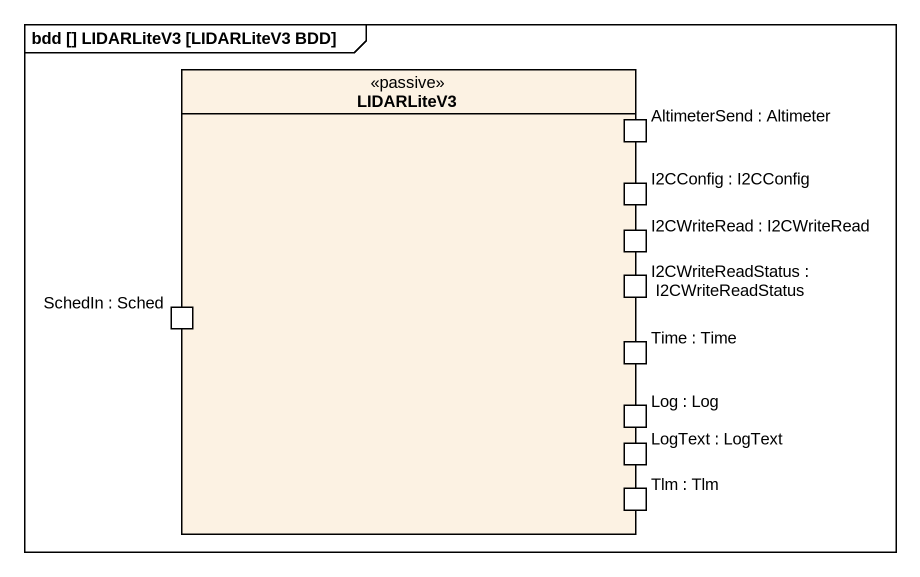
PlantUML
@startuml
mainframe bdd [] LIDARLiteV3 [LIDARLiteV3 BDD]
rectangle LIDARLiteV3 <<passive>> {
  port "AltimeterSend : Altimeter" as AltimeterSend_Altimeter
  port "I2CConfig : I2CConfig" as I2CConfig_I2CConfig
  port "I2CWriteRead : I2CWriteRead" as I2CWriteRead_I2CWriteRead
  port "SchedIn : Sched" as SchedIn_Sched
  port "I2CWriteReadStatus : I2CWriteReadStatus" as I2CWriteReadStatus
  port "Time : Time" as Time_Time
  port "Log : Log" as Log_Log
  port "LogText : LogText" as LogText_LogText
  port "Tlm : Tlm" as Tlm_Tlm
}
@enduml
